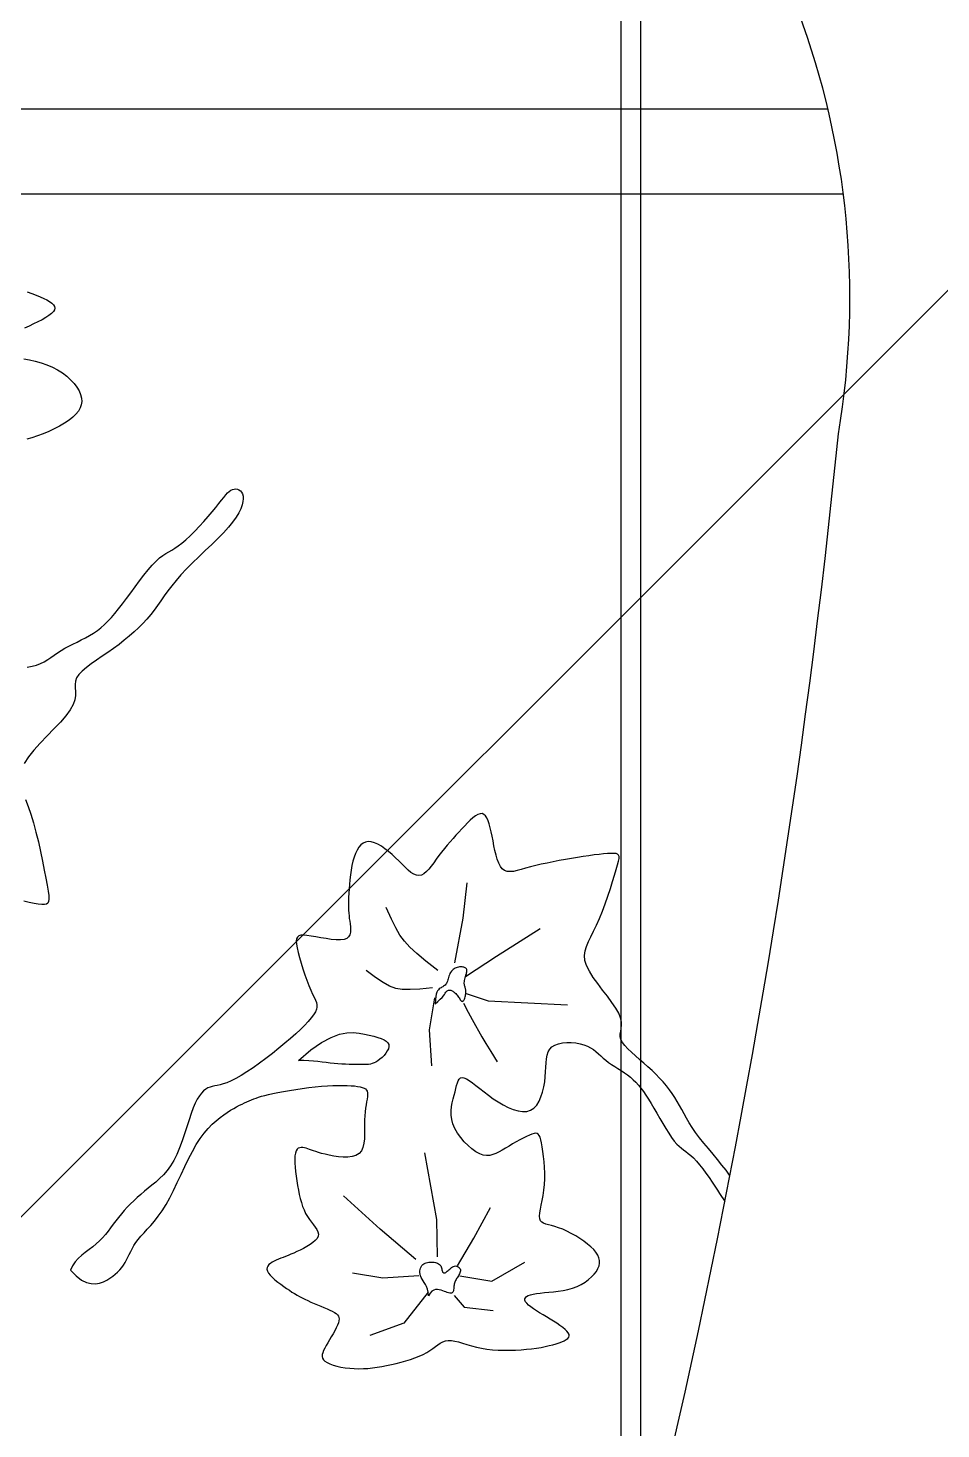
# Model space of a CAD drawing. Extents: x 513 to 5696, y 4651 to 8996.
# Drawn here: x 4128.4 to 4175, y 6067.9 to 6139.4 of the extents above; entities that cross this region are included whole.
import ezdxf

# ---------------------------------------------------------------- set-up
doc = ezdxf.new("R2010")
doc.units = 0
doc.header["$LTSCALE"] = 3
doc.header["$MEASUREMENT"] = 0
for name, color, linetype in [('3', 3, 'CONTINUOUS'), ('7', 7, 'CONTINUOUS'), ('BH', 3, 'CONTINUOUS')]:
    doc.layers.add(name, color=color, linetype=linetype)

msp = doc.modelspace()

# ---------------------------------------------------------------- hatches: boundary and pattern name
at = {"layer": 'BH'}
h = msp.add_hatch(dxfattribs=at)
h.set_pattern_fill('AR-RROOF', color=256, scale=20, angle=45, style=0)
h.set_pattern_definition([(45, (5107.97, 1634.56), (431.052, 1149.473), [7620, -1016, 2540, -508]), (45, (5406.1, 2291.9), (-836.96, 118.54), [1524, -167.64, 3048, -381]), (45, (4982.25, 2119.5), (1627.222, 2108.564), [4064, -711.2, 2032, -508])])
h.paths.add_polyline_path([(4629.191, 7629.541), (4599.191, 7629.541, -1), (4599.191, 7649.541), (4629.191, 7649.541), (4629.191, 7729.541), (4199.191, 7729.541), (4199.191, 7719.541), (4159.191, 7719.541), (4119.191, 7719.541), (4119.191, 7729.541), (3689.191, 7729.541), (3689.191, 7649.541), (3719.191, 7649.541, -1), (3719.191, 7629.541), (3689.191, 7629.541), (3689.191, 6774.47), (3719.191, 6774.47, -1), (3719.191, 6754.47), (3689.191, 6754.47), (3689.191, 6684.541), (4629.191, 6684.541), (4629.191, 6754.47), (4599.191, 6754.47, -1), (4599.191, 6774.47), (4629.191, 6774.47)])
h.paths.add_polyline_path([(4629.191, 6562.47), (4599.191, 6562.47, -1), (4599.191, 6582.47), (4629.191, 6582.47), (4629.191, 6654.541), (4200.191, 6654.541), (4200.191, 6644.541), (4160.191, 6644.541), (4120.191, 6644.541), (4120.191, 6654.541), (3689.191, 6654.541), (3689.191, 6582.47), (3719.191, 6582.47, -1), (3719.191, 6562.47), (3689.191, 6562.47), (3689.191, 5709.541), (3719.191, 5709.541, -1), (3719.191, 5689.541), (3689.191, 5689.541), (3689.191, 5609.541), (4629.191, 5609.541), (4629.191, 5689.541), (4599.191, 5689.541, -1), (4599.191, 5709.541), (4629.191, 5709.541)])

# ---------------------------------------------------------------- linework, layer by layer
at = {"layer": '3'}
for p, q in [((4158.691, 6654.541), (4158.691, 5609.541)), ((4159.691, 6654.541), (4159.691, 5609.541)), ((4074.422, 6135.304), (4169.263, 6135.304)), ((4073.637, 6130.981), (4170.048, 6130.981))]:
    msp.add_line(p, q, dxfattribs=at)
for points in [[(4128.389, 6125.971), (4128.631, 6125.887), (4128.853, 6125.803), (4129.055, 6125.719), (4129.237, 6125.636), (4129.398, 6125.554), (4129.536, 6125.473), (4129.647, 6125.392), (4129.731, 6125.31), (4129.783, 6125.227), (4129.802, 6125.141), (4129.785, 6125.052), (4129.729, 6124.959), (4129.633, 6124.861), (4129.501, 6124.76), (4129.338, 6124.655), (4129.15, 6124.548), (4128.942, 6124.439), (4128.72, 6124.33), (4128.489, 6124.22), (4128.253, 6124.112)], [(4128.22, 6122.557), (4128.51, 6122.496), (4128.807, 6122.426), (4129.104, 6122.344), (4129.397, 6122.246), (4129.678, 6122.13), (4129.942, 6121.992), (4130.187, 6121.836), (4130.409, 6121.666), (4130.608, 6121.484), (4130.781, 6121.295), (4130.925, 6121.103), (4131.038, 6120.911), (4131.119, 6120.724), (4131.165, 6120.543), (4131.177, 6120.37), (4131.153, 6120.203), (4131.096, 6120.04), (4131.004, 6119.881), (4130.878, 6119.726), (4130.719, 6119.572), (4130.526, 6119.42), (4130.3, 6119.268), (4130.048, 6119.119), (4129.777, 6118.976), (4129.493, 6118.842), (4129.204, 6118.719), (4128.916, 6118.612), (4128.636, 6118.523), (4128.372, 6118.454)], [(4128.389, 6106.812), (4128.643, 6106.851), (4128.872, 6106.912), (4129.077, 6106.992), (4129.264, 6107.088), (4129.438, 6107.194), (4129.606, 6107.309), (4129.771, 6107.428), (4129.94, 6107.547), (4130.119, 6107.664), (4130.31, 6107.776), (4130.512, 6107.883), (4130.722, 6107.988), (4130.937, 6108.092), (4131.153, 6108.198), (4131.368, 6108.307), (4131.578, 6108.422), (4131.78, 6108.545), (4131.972, 6108.677), (4132.156, 6108.821), (4132.335, 6108.978), (4132.512, 6109.151), (4132.689, 6109.341), (4132.87, 6109.55), (4133.058, 6109.781), (4133.255, 6110.036), (4133.465, 6110.314), (4133.683, 6110.608), (4133.906, 6110.91), (4134.131, 6111.211), (4134.353, 6111.501), (4134.569, 6111.772), (4134.775, 6112.015), (4134.968, 6112.221), (4135.144, 6112.384), (4135.308, 6112.511), (4135.464, 6112.614), (4135.617, 6112.703), (4135.771, 6112.789), (4135.931, 6112.883), (4136.103, 6112.995), (4136.291, 6113.135), (4136.497, 6113.313), (4136.718, 6113.521), (4136.948, 6113.753), (4137.181, 6113.999), (4137.41, 6114.252), (4137.631, 6114.503), (4137.836, 6114.743), (4138.02, 6114.965), (4138.179, 6115.161), (4138.315, 6115.332), (4138.431, 6115.477), (4138.533, 6115.6), (4138.623, 6115.7), (4138.707, 6115.779), (4138.787, 6115.839), (4138.868, 6115.879), (4138.952, 6115.902), (4139.038, 6115.907), (4139.123, 6115.894), (4139.203, 6115.863), (4139.274, 6115.812), (4139.335, 6115.741), (4139.382, 6115.651), (4139.41, 6115.541), (4139.419, 6115.41), (4139.404, 6115.259), (4139.362, 6115.087), (4139.292, 6114.897), (4139.19, 6114.687), (4139.053, 6114.459), (4138.879, 6114.213), (4138.664, 6113.948), (4138.409, 6113.667), (4138.121, 6113.372), (4137.809, 6113.067), (4137.484, 6112.756), (4137.154, 6112.443), (4136.831, 6112.131), (4136.523, 6111.824), (4136.24, 6111.526), (4135.989, 6111.24), (4135.767, 6110.966), (4135.568, 6110.701), (4135.386, 6110.446), (4135.213, 6110.199), (4135.045, 6109.959), (4134.875, 6109.724), (4134.697, 6109.494), (4134.505, 6109.266), (4134.3, 6109.043), (4134.081, 6108.822), (4133.849, 6108.604), (4133.604, 6108.39), (4133.347, 6108.179), (4133.078, 6107.971), (4132.798, 6107.766), (4132.507, 6107.564), (4132.215, 6107.366), (4131.929, 6107.171), (4131.659, 6106.98), (4131.414, 6106.793), (4131.202, 6106.611), (4131.033, 6106.432), (4130.916, 6106.258), (4130.854, 6106.088), (4130.834, 6105.918), (4130.839, 6105.744), (4130.85, 6105.56), (4130.849, 6105.361), (4130.818, 6105.144), (4130.739, 6104.902), (4130.593, 6104.632), (4130.37, 6104.331), (4130.084, 6104.003), (4129.757, 6103.657), (4129.409, 6103.298), (4129.061, 6102.935), (4128.736, 6102.574), (4128.454, 6102.223), (4128.237, 6101.888)], [(4128.299, 6100.052), (4128.435, 6099.693), (4128.576, 6099.297), (4128.712, 6098.856), (4128.841, 6098.382), (4128.962, 6097.891), (4129.074, 6097.395), (4129.175, 6096.911), (4129.265, 6096.452), (4129.342, 6096.034), (4129.406, 6095.672), (4129.456, 6095.375), (4129.488, 6095.142), (4129.499, 6094.965), (4129.487, 6094.837), (4129.448, 6094.753), (4129.378, 6094.705), (4129.275, 6094.686), (4129.135, 6094.689), (4128.957, 6094.71), (4128.743, 6094.745), (4128.496, 6094.793), (4128.22, 6094.854)], [(4164.262, 6080.842), (4164.241, 6080.875), (4164.062, 6081.125), (4163.856, 6081.39), (4163.633, 6081.665), (4163.399, 6081.946), (4163.162, 6082.229), (4162.93, 6082.511), (4162.71, 6082.787), (4162.509, 6083.054), (4162.333, 6083.308), (4162.18, 6083.55), (4162.043, 6083.781), (4161.92, 6084.004), (4161.803, 6084.219), (4161.69, 6084.429), (4161.574, 6084.634), (4161.452, 6084.837), (4161.318, 6085.038), (4161.173, 6085.237), (4161.017, 6085.436), (4160.85, 6085.633), (4160.672, 6085.828), (4160.484, 6086.023), (4160.287, 6086.215), (4160.079, 6086.407), (4159.864, 6086.596), (4159.646, 6086.783), (4159.434, 6086.967), (4159.234, 6087.146), (4159.053, 6087.319), (4158.899, 6087.486), (4158.779, 6087.646), (4158.7, 6087.797), (4158.666, 6087.94), (4158.666, 6088.079), (4158.686, 6088.22), (4158.712, 6088.367), (4158.729, 6088.527), (4158.724, 6088.706), (4158.683, 6088.908), (4158.59, 6089.139), (4158.438, 6089.403), (4158.238, 6089.694), (4158.006, 6090.004), (4157.758, 6090.325), (4157.511, 6090.651), (4157.282, 6090.972), (4157.087, 6091.282), (4156.942, 6091.572), (4156.861, 6091.837), (4156.838, 6092.084), (4156.865, 6092.32), (4156.934, 6092.554), (4157.036, 6092.794), (4157.162, 6093.048), (4157.305, 6093.324), (4157.456, 6093.632), (4157.607, 6093.975), (4157.755, 6094.345), (4157.898, 6094.73), (4158.034, 6095.12), (4158.16, 6095.501), (4158.275, 6095.863), (4158.376, 6096.193), (4158.462, 6096.48), (4158.529, 6096.715), (4158.577, 6096.9), (4158.602, 6097.042), (4158.604, 6097.146), (4158.58, 6097.218), (4158.528, 6097.263), (4158.447, 6097.288), (4158.334, 6097.298), (4158.188, 6097.298), (4158.012, 6097.289), (4157.808, 6097.273), (4157.58, 6097.249), (4157.33, 6097.219), (4157.061, 6097.183), (4156.777, 6097.141), (4156.481, 6097.095), (4156.175, 6097.044), (4155.863, 6096.99), (4155.549, 6096.933), (4155.237, 6096.872), (4154.93, 6096.809), (4154.633, 6096.744), (4154.349, 6096.677), (4154.082, 6096.608), (4153.835, 6096.539), (4153.608, 6096.475), (4153.401, 6096.422), (4153.212, 6096.384), (4153.043, 6096.369), (4152.892, 6096.38), (4152.759, 6096.426), (4152.643, 6096.51), (4152.544, 6096.637), (4152.459, 6096.802), (4152.386, 6096.997), (4152.324, 6097.215), (4152.269, 6097.449), (4152.219, 6097.692), (4152.173, 6097.937), (4152.127, 6098.176), (4152.08, 6098.402), (4152.03, 6098.613), (4151.977, 6098.803), (4151.918, 6098.97), (4151.853, 6099.11), (4151.781, 6099.218), (4151.699, 6099.293), (4151.608, 6099.329), (4151.505, 6099.326), (4151.393, 6099.285), (4151.272, 6099.213), (4151.143, 6099.114), (4151.008, 6098.993), (4150.867, 6098.855), (4150.723, 6098.705), (4150.575, 6098.547), (4150.426, 6098.387), (4150.277, 6098.223), (4150.127, 6098.057), (4149.978, 6097.889), (4149.831, 6097.718), (4149.686, 6097.543), (4149.545, 6097.366), (4149.407, 6097.186), (4149.274, 6097.003), (4149.145, 6096.824), (4149.019, 6096.654), (4148.894, 6096.5), (4148.769, 6096.368), (4148.645, 6096.264), (4148.518, 6096.195), (4148.389, 6096.167), (4148.257, 6096.184), (4148.12, 6096.241), (4147.979, 6096.333), (4147.833, 6096.452), (4147.682, 6096.593), (4147.524, 6096.749), (4147.361, 6096.913), (4147.191, 6097.08), (4147.015, 6097.242), (4146.834, 6097.396), (4146.651, 6097.537), (4146.469, 6097.661), (4146.291, 6097.764), (4146.118, 6097.842), (4145.955, 6097.89), (4145.802, 6097.904), (4145.663, 6097.881), (4145.537, 6097.824), (4145.424, 6097.734), (4145.322, 6097.614), (4145.232, 6097.468), (4145.152, 6097.299), (4145.082, 6097.108), (4145.022, 6096.899), (4144.97, 6096.676), (4144.926, 6096.441), (4144.89, 6096.2), (4144.86, 6095.957), (4144.836, 6095.717), (4144.818, 6095.483), (4144.805, 6095.262), (4144.796, 6095.056), (4144.791, 6094.869), (4144.79, 6094.699), (4144.792, 6094.542), (4144.797, 6094.396), (4144.806, 6094.256), (4144.818, 6094.12), (4144.833, 6093.984), (4144.852, 6093.844), (4144.872, 6093.699), (4144.889, 6093.552), (4144.897, 6093.408), (4144.888, 6093.272), (4144.857, 6093.149), (4144.797, 6093.044), (4144.701, 6092.962), (4144.564, 6092.908), (4144.381, 6092.885), (4144.161, 6092.888), (4143.915, 6092.911), (4143.654, 6092.948), (4143.388, 6092.993), (4143.129, 6093.039), (4142.887, 6093.081), (4142.674, 6093.111), (4142.499, 6093.124), (4142.36, 6093.117), (4142.256, 6093.086), (4142.185, 6093.028), (4142.143, 6092.942), (4142.128, 6092.823), (4142.139, 6092.669), (4142.172, 6092.476), (4142.224, 6092.244), (4142.293, 6091.982), (4142.376, 6091.698), (4142.468, 6091.403), (4142.567, 6091.108), (4142.668, 6090.822), (4142.769, 6090.556), (4142.867, 6090.319), (4142.957, 6090.119), (4143.037, 6089.952), (4143.103, 6089.809), (4143.151, 6089.684), (4143.178, 6089.569), (4143.181, 6089.457), (4143.157, 6089.341), (4143.1, 6089.212), (4143.01, 6089.066), (4142.887, 6088.901), (4142.733, 6088.719), (4142.548, 6088.522), (4142.336, 6088.311), (4142.096, 6088.087), (4141.832, 6087.851), (4141.544, 6087.604), (4141.235, 6087.349), (4140.911, 6087.091), (4140.579, 6086.835), (4140.245, 6086.588), (4139.918, 6086.355), (4139.602, 6086.142), (4139.306, 6085.955), (4139.036, 6085.801), (4138.797, 6085.681), (4138.587, 6085.594), (4138.402, 6085.531), (4138.239, 6085.487), (4138.094, 6085.455), (4137.962, 6085.429), (4137.84, 6085.403), (4137.725, 6085.369), (4137.612, 6085.323), (4137.502, 6085.26), (4137.393, 6085.175), (4137.286, 6085.066), (4137.18, 6084.929), (4137.074, 6084.758), (4136.969, 6084.552), (4136.864, 6084.305), (4136.758, 6084.016), (4136.651, 6083.693), (4136.54, 6083.347), (4136.424, 6082.988), (4136.301, 6082.625), (4136.169, 6082.27), (4136.027, 6081.932), (4135.874, 6081.621), (4135.708, 6081.346), (4135.53, 6081.104), (4135.344, 6080.889), (4135.152, 6080.696), (4134.957, 6080.521), (4134.76, 6080.358), (4134.564, 6080.203), (4134.372, 6080.049), (4134.186, 6079.892), (4134.006, 6079.732), (4133.832, 6079.57), (4133.664, 6079.404), (4133.503, 6079.236), (4133.347, 6079.066), (4133.198, 6078.893), (4133.055, 6078.718), (4132.918, 6078.541), (4132.785, 6078.363), (4132.652, 6078.186), (4132.519, 6078.012), (4132.381, 6077.84), (4132.236, 6077.673), (4132.082, 6077.513), (4131.915, 6077.36), (4131.736, 6077.214), (4131.548, 6077.073), (4131.359, 6076.93), (4131.173, 6076.781), (4130.998, 6076.621), (4130.84, 6076.444), (4130.704, 6076.246), (4130.598, 6076.022)], [(4150.222, 6091.719), (4150.65, 6093.997), (4150.857, 6095.801)], [(4149.345, 6091.321), (4148.739, 6091.805), (4148.275, 6092.19), (4147.92, 6092.514), (4147.645, 6092.814), (4147.417, 6093.129), (4147.208, 6093.494), (4146.985, 6093.949), (4146.718, 6094.53)], [(4150.77, 6091.017), (4152.34, 6092.058), (4154.581, 6093.463)], [(4149.077, 6090.438), (4148.436, 6090.376), (4147.936, 6090.343), (4147.538, 6090.349), (4147.202, 6090.404), (4146.888, 6090.518), (4146.558, 6090.703), (4146.17, 6090.969), (4145.686, 6091.325)], [(4149.213, 6089.624), (4149.358, 6089.746), (4149.474, 6089.854), (4149.565, 6089.949), (4149.636, 6090.032), (4149.69, 6090.103), (4149.732, 6090.162), (4149.767, 6090.212), (4149.799, 6090.251), (4149.832, 6090.281), (4149.866, 6090.302), (4149.901, 6090.315), (4149.937, 6090.321), (4149.973, 6090.32), (4150.01, 6090.313), (4150.047, 6090.301), (4150.084, 6090.284), (4150.12, 6090.263), (4150.156, 6090.238), (4150.192, 6090.209), (4150.228, 6090.177), (4150.263, 6090.141), (4150.298, 6090.102), (4150.332, 6090.06), (4150.366, 6090.014), (4150.4, 6089.966), (4150.434, 6089.918), (4150.467, 6089.871), (4150.499, 6089.828), (4150.53, 6089.792), (4150.56, 6089.764), (4150.589, 6089.748), (4150.616, 6089.745), (4150.642, 6089.757), (4150.667, 6089.783), (4150.689, 6089.819), (4150.71, 6089.864), (4150.728, 6089.915), (4150.744, 6089.969), (4150.758, 6090.023), (4150.769, 6090.076), (4150.777, 6090.126), (4150.782, 6090.172), (4150.785, 6090.215), (4150.785, 6090.255), (4150.782, 6090.293), (4150.778, 6090.331), (4150.771, 6090.367), (4150.762, 6090.403), (4150.751, 6090.44), (4150.739, 6090.478), (4150.727, 6090.517), (4150.716, 6090.558), (4150.707, 6090.602), (4150.702, 6090.649), (4150.701, 6090.7), (4150.705, 6090.755), (4150.715, 6090.815), (4150.73, 6090.879), (4150.748, 6090.944), (4150.768, 6091.01), (4150.788, 6091.075), (4150.807, 6091.137), (4150.822, 6091.195), (4150.833, 6091.248), (4150.838, 6091.295), (4150.837, 6091.335), (4150.831, 6091.369), (4150.818, 6091.399), (4150.801, 6091.423), (4150.778, 6091.444), (4150.751, 6091.462), (4150.719, 6091.476), (4150.683, 6091.489), (4150.642, 6091.498), (4150.598, 6091.505), (4150.552, 6091.508), (4150.502, 6091.508), (4150.451, 6091.503), (4150.399, 6091.494), (4150.345, 6091.479), (4150.291, 6091.46), (4150.237, 6091.434), (4150.185, 6091.404), (4150.134, 6091.367), (4150.086, 6091.326), (4150.042, 6091.279), (4150.003, 6091.227), (4149.968, 6091.169), (4149.94, 6091.107), (4149.916, 6091.04), (4149.895, 6090.972), (4149.877, 6090.904), (4149.858, 6090.837), (4149.839, 6090.773), (4149.818, 6090.715), (4149.792, 6090.663), (4149.762, 6090.618), (4149.728, 6090.581), (4149.69, 6090.549), (4149.648, 6090.521), (4149.605, 6090.494), (4149.56, 6090.469), (4149.514, 6090.443), (4149.468, 6090.415), (4149.423, 6090.382), (4149.38, 6090.341), (4149.339, 6090.285), (4149.303, 6090.211), (4149.27, 6090.113), (4149.244, 6089.986), (4149.225, 6089.824), (4149.213, 6089.624)], [(4149.185, 6089.927), (4148.915, 6088.296), (4149.036, 6086.454)], [(4150.655, 6089.653), (4150.905, 6089.19), (4151.105, 6088.822), (4151.274, 6088.515), (4151.435, 6088.233), (4151.606, 6087.941), (4151.808, 6087.603), (4152.061, 6087.185), (4152.386, 6086.652)], [(4150.798, 6090.139), (4151.913, 6089.78), (4155.964, 6089.565)], [(4142.248, 6086.734), (4142.871, 6087.264), (4143.421, 6087.649), (4143.904, 6087.909), (4144.329, 6088.066), (4144.704, 6088.14), (4145.036, 6088.152), (4145.334, 6088.123), (4145.604, 6088.073), (4145.853, 6088.02), (4146.08, 6087.966), (4146.282, 6087.909), (4146.458, 6087.848), (4146.605, 6087.782), (4146.72, 6087.709), (4146.801, 6087.627), (4146.845, 6087.536), (4146.852, 6087.435), (4146.826, 6087.326), (4146.772, 6087.213), (4146.696, 6087.1), (4146.605, 6086.99), (4146.504, 6086.886), (4146.398, 6086.793), (4146.293, 6086.713), (4146.195, 6086.65), (4146.101, 6086.602), (4146.008, 6086.568), (4145.914, 6086.544), (4145.815, 6086.529), (4145.71, 6086.521), (4145.595, 6086.518), (4145.467, 6086.517), (4145.324, 6086.517), (4145.168, 6086.519), (4145, 6086.521), (4144.823, 6086.526), (4144.637, 6086.533), (4144.446, 6086.544), (4144.25, 6086.558), (4144.053, 6086.575), (4143.854, 6086.598), (4143.653, 6086.622), (4143.447, 6086.648), (4143.233, 6086.674), (4143.009, 6086.697), (4142.771, 6086.716), (4142.519, 6086.729), (4142.248, 6086.734)], [(4130.598, 6076.022), (4130.891, 6075.725), (4131.166, 6075.52), (4131.423, 6075.394), (4131.662, 6075.334), (4131.884, 6075.329), (4132.09, 6075.366), (4132.279, 6075.433), (4132.453, 6075.519), (4132.612, 6075.611), (4132.757, 6075.71), (4132.889, 6075.813), (4133.009, 6075.922), (4133.117, 6076.036), (4133.216, 6076.155), (4133.305, 6076.28), (4133.387, 6076.409), (4133.461, 6076.542), (4133.531, 6076.68), (4133.602, 6076.823), (4133.674, 6076.969), (4133.754, 6077.12), (4133.843, 6077.274), (4133.944, 6077.431), (4134.063, 6077.591), (4134.2, 6077.755), (4134.354, 6077.927), (4134.523, 6078.111), (4134.702, 6078.311), (4134.89, 6078.532), (4135.084, 6078.779), (4135.28, 6079.056), (4135.477, 6079.368), (4135.671, 6079.717), (4135.863, 6080.095), (4136.054, 6080.492), (4136.245, 6080.9), (4136.436, 6081.307), (4136.629, 6081.705), (4136.825, 6082.083), (4137.023, 6082.431), (4137.226, 6082.742), (4137.43, 6083.016), (4137.635, 6083.258), (4137.839, 6083.469), (4138.04, 6083.654), (4138.235, 6083.815), (4138.423, 6083.955), (4138.603, 6084.078), (4138.772, 6084.186), (4138.931, 6084.281), (4139.081, 6084.365), (4139.223, 6084.439), (4139.357, 6084.505), (4139.485, 6084.565), (4139.607, 6084.619), (4139.724, 6084.669), (4139.837, 6084.717), (4139.952, 6084.764), (4140.072, 6084.81), (4140.203, 6084.855), (4140.349, 6084.9), (4140.516, 6084.946), (4140.708, 6084.994), (4140.931, 6085.043), (4141.188, 6085.094), (4141.473, 6085.147), (4141.78, 6085.199), (4142.102, 6085.25), (4142.433, 6085.298), (4142.767, 6085.341), (4143.095, 6085.379), (4143.413, 6085.409), (4143.714, 6085.432), (4143.996, 6085.447), (4144.259, 6085.455), (4144.501, 6085.456), (4144.723, 6085.451), (4144.924, 6085.441), (4145.101, 6085.425), (4145.256, 6085.406), (4145.388, 6085.382), (4145.497, 6085.353), (4145.585, 6085.317), (4145.654, 6085.274), (4145.704, 6085.22), (4145.738, 6085.156), (4145.757, 6085.079), (4145.763, 6084.988), (4145.756, 6084.881), (4145.741, 6084.759), (4145.718, 6084.621), (4145.693, 6084.468), (4145.667, 6084.298), (4145.643, 6084.111), (4145.624, 6083.909), (4145.614, 6083.689), (4145.613, 6083.454), (4145.616, 6083.21), (4145.617, 6082.964), (4145.607, 6082.724), (4145.581, 6082.498), (4145.532, 6082.292), (4145.452, 6082.116), (4145.334, 6081.976), (4145.175, 6081.878), (4144.981, 6081.818), (4144.761, 6081.791), (4144.525, 6081.79), (4144.281, 6081.811), (4144.039, 6081.846), (4143.808, 6081.891), (4143.597, 6081.94), (4143.414, 6081.987), (4143.257, 6082.033), (4143.122, 6082.075), (4143.004, 6082.115), (4142.901, 6082.152), (4142.807, 6082.186), (4142.72, 6082.217), (4142.634, 6082.244), (4142.548, 6082.267), (4142.463, 6082.283), (4142.38, 6082.287), (4142.302, 6082.275), (4142.23, 6082.245), (4142.168, 6082.193), (4142.117, 6082.113), (4142.08, 6082.003), (4142.057, 6081.861), (4142.049, 6081.689), (4142.052, 6081.493), (4142.066, 6081.279), (4142.089, 6081.052), (4142.119, 6080.817), (4142.155, 6080.578), (4142.194, 6080.342), (4142.236, 6080.113), (4142.282, 6079.891), (4142.332, 6079.679), (4142.388, 6079.475), (4142.451, 6079.281), (4142.521, 6079.097), (4142.602, 6078.924), (4142.692, 6078.762), (4142.794, 6078.611), (4142.899, 6078.47), (4143.003, 6078.338), (4143.097, 6078.213), (4143.176, 6078.094), (4143.23, 6077.979), (4143.255, 6077.867), (4143.243, 6077.757), (4143.188, 6077.647), (4143.097, 6077.537), (4142.975, 6077.43), (4142.829, 6077.326), (4142.668, 6077.227), (4142.497, 6077.134), (4142.323, 6077.047), (4142.154, 6076.968), (4141.995, 6076.897), (4141.846, 6076.835), (4141.707, 6076.778), (4141.575, 6076.726), (4141.451, 6076.677), (4141.332, 6076.63), (4141.217, 6076.582), (4141.106, 6076.534), (4140.998, 6076.483), (4140.897, 6076.428), (4140.806, 6076.368), (4140.73, 6076.304), (4140.672, 6076.233), (4140.638, 6076.155), (4140.63, 6076.07), (4140.654, 6075.976), (4140.712, 6075.874), (4140.799, 6075.765), (4140.91, 6075.651), (4141.04, 6075.534), (4141.183, 6075.417), (4141.333, 6075.303), (4141.485, 6075.192), (4141.634, 6075.089), (4141.774, 6074.993), (4141.907, 6074.905), (4142.037, 6074.824), (4142.165, 6074.747), (4142.293, 6074.675), (4142.426, 6074.604), (4142.565, 6074.535), (4142.713, 6074.466), (4142.871, 6074.396), (4143.037, 6074.325), (4143.206, 6074.255), (4143.375, 6074.184), (4143.54, 6074.115), (4143.696, 6074.048), (4143.84, 6073.983), (4143.967, 6073.921), (4144.075, 6073.862), (4144.162, 6073.804), (4144.23, 6073.745), (4144.278, 6073.681), (4144.306, 6073.61), (4144.314, 6073.53), (4144.304, 6073.438), (4144.274, 6073.332), (4144.226, 6073.209), (4144.163, 6073.072), (4144.087, 6072.925), (4144.004, 6072.772), (4143.915, 6072.617), (4143.825, 6072.462), (4143.738, 6072.312), (4143.656, 6072.17), (4143.583, 6072.039), (4143.522, 6071.92), (4143.477, 6071.81), (4143.45, 6071.709), (4143.445, 6071.616), (4143.465, 6071.53), (4143.513, 6071.45), (4143.592, 6071.374), (4143.704, 6071.303), (4143.846, 6071.237), (4144.014, 6071.176), (4144.203, 6071.122), (4144.409, 6071.076), (4144.628, 6071.039), (4144.855, 6071.012), (4145.087, 6070.995), (4145.32, 6070.99), (4145.553, 6070.995), (4145.787, 6071.01), (4146.022, 6071.035), (4146.259, 6071.068), (4146.498, 6071.108), (4146.739, 6071.155), (4146.983, 6071.207), (4147.23, 6071.264), (4147.476, 6071.327), (4147.72, 6071.394), (4147.957, 6071.467), (4148.186, 6071.546), (4148.402, 6071.63), (4148.603, 6071.721), (4148.786, 6071.817), (4148.949, 6071.919), (4149.095, 6072.023), (4149.229, 6072.125), (4149.355, 6072.219), (4149.479, 6072.302), (4149.606, 6072.37), (4149.739, 6072.417), (4149.883, 6072.439), (4150.043, 6072.434), (4150.218, 6072.405), (4150.409, 6072.358), (4150.615, 6072.298), (4150.836, 6072.231), (4151.071, 6072.161), (4151.321, 6072.094), (4151.584, 6072.037), (4151.859, 6071.992), (4152.145, 6071.96), (4152.437, 6071.94), (4152.732, 6071.931), (4153.028, 6071.931), (4153.319, 6071.941), (4153.604, 6071.958), (4153.878, 6071.981), (4154.14, 6072.01), (4154.387, 6072.044), (4154.619, 6072.082), (4154.837, 6072.124), (4155.04, 6072.169), (4155.227, 6072.216), (4155.398, 6072.265), (4155.552, 6072.315), (4155.69, 6072.367), (4155.808, 6072.419), (4155.906, 6072.475), (4155.981, 6072.533), (4156.031, 6072.595), (4156.054, 6072.663), (4156.049, 6072.736), (4156.012, 6072.817), (4155.943, 6072.904), (4155.846, 6072.998), (4155.725, 6073.098), (4155.583, 6073.202), (4155.425, 6073.309), (4155.256, 6073.417), (4155.08, 6073.527), (4154.9, 6073.637), (4154.721, 6073.745), (4154.548, 6073.851), (4154.383, 6073.954), (4154.23, 6074.054), (4154.095, 6074.151), (4153.979, 6074.243), (4153.888, 6074.33), (4153.824, 6074.411), (4153.792, 6074.486), (4153.79, 6074.555), (4153.819, 6074.617), (4153.877, 6074.673), (4153.963, 6074.723), (4154.077, 6074.765), (4154.218, 6074.802), (4154.385, 6074.831), (4154.577, 6074.855), (4154.789, 6074.874), (4155.017, 6074.894), (4155.256, 6074.917), (4155.502, 6074.946), (4155.75, 6074.984), (4155.995, 6075.036), (4156.233, 6075.104), (4156.459, 6075.191), (4156.67, 6075.294), (4156.866, 6075.411), (4157.043, 6075.539), (4157.2, 6075.676), (4157.334, 6075.817), (4157.443, 6075.961), (4157.526, 6076.105), (4157.58, 6076.247), (4157.605, 6076.386), (4157.602, 6076.523), (4157.57, 6076.659), (4157.511, 6076.796), (4157.424, 6076.933), (4157.309, 6077.072), (4157.168, 6077.213), (4157, 6077.356), (4156.81, 6077.5), (4156.605, 6077.64), (4156.388, 6077.775), (4156.166, 6077.9), (4155.943, 6078.013), (4155.726, 6078.111), (4155.519, 6078.191), (4155.327, 6078.251), (4155.153, 6078.297), (4154.997, 6078.335), (4154.862, 6078.372), (4154.749, 6078.415), (4154.66, 6078.471), (4154.596, 6078.546), (4154.56, 6078.647), (4154.55, 6078.78), (4154.563, 6078.943), (4154.593, 6079.134), (4154.635, 6079.348), (4154.682, 6079.585), (4154.729, 6079.839), (4154.771, 6080.109), (4154.801, 6080.392), (4154.816, 6080.684), (4154.816, 6080.98), (4154.803, 6081.275), (4154.781, 6081.561), (4154.751, 6081.834), (4154.717, 6082.088), (4154.68, 6082.317), (4154.643, 6082.515), (4154.607, 6082.678), (4154.57, 6082.807), (4154.529, 6082.903), (4154.481, 6082.968), (4154.423, 6083.006), (4154.351, 6083.018), (4154.263, 6083.006), (4154.154, 6082.973), (4154.024, 6082.92), (4153.875, 6082.851), (4153.711, 6082.768), (4153.536, 6082.675), (4153.355, 6082.574), (4153.171, 6082.468), (4152.988, 6082.361), (4152.811, 6082.255), (4152.642, 6082.153), (4152.48, 6082.06), (4152.321, 6081.981), (4152.164, 6081.92), (4152.005, 6081.883), (4151.841, 6081.875), (4151.67, 6081.9), (4151.488, 6081.963), (4151.294, 6082.067), (4151.094, 6082.209), (4150.894, 6082.381), (4150.701, 6082.578), (4150.52, 6082.793), (4150.36, 6083.021), (4150.225, 6083.256), (4150.124, 6083.49), (4150.061, 6083.72), (4150.031, 6083.944), (4150.029, 6084.16), (4150.048, 6084.37), (4150.084, 6084.572), (4150.13, 6084.765), (4150.18, 6084.95), (4150.229, 6085.126), (4150.271, 6085.292), (4150.31, 6085.445), (4150.349, 6085.58), (4150.392, 6085.693), (4150.444, 6085.78), (4150.507, 6085.838), (4150.587, 6085.863), (4150.686, 6085.85), (4150.808, 6085.796), (4150.952, 6085.708), (4151.117, 6085.59), (4151.3, 6085.448), (4151.5, 6085.291), (4151.716, 6085.122), (4151.944, 6084.949), (4152.185, 6084.778), (4152.435, 6084.614), (4152.691, 6084.464), (4152.947, 6084.334), (4153.2, 6084.23), (4153.445, 6084.157), (4153.677, 6084.122), (4153.892, 6084.129), (4154.086, 6084.186), (4154.254, 6084.295), (4154.398, 6084.451), (4154.518, 6084.645), (4154.618, 6084.869), (4154.698, 6085.115), (4154.76, 6085.374), (4154.806, 6085.639), (4154.837, 6085.9), (4154.855, 6086.151), (4154.868, 6086.388), (4154.881, 6086.61), (4154.9, 6086.815), (4154.933, 6087.001), (4154.986, 6087.166), (4155.065, 6087.308), (4155.178, 6087.426), (4155.328, 6087.517), (4155.51, 6087.583), (4155.715, 6087.625), (4155.936, 6087.645), (4156.164, 6087.644), (4156.392, 6087.623), (4156.61, 6087.585), (4156.812, 6087.529), (4156.99, 6087.459), (4157.148, 6087.375), (4157.29, 6087.281), (4157.421, 6087.179), (4157.546, 6087.071), (4157.668, 6086.96), (4157.794, 6086.847), (4157.927, 6086.737), (4158.071, 6086.629), (4158.224, 6086.524), (4158.384, 6086.42), (4158.547, 6086.316), (4158.712, 6086.21), (4158.876, 6086.102), (4159.034, 6085.99), (4159.186, 6085.872), (4159.329, 6085.748), (4159.464, 6085.615), (4159.594, 6085.471), (4159.72, 6085.316), (4159.846, 6085.146), (4159.973, 6084.96), (4160.103, 6084.756), (4160.239, 6084.533), (4160.382, 6084.289), (4160.531, 6084.031), (4160.683, 6083.767), (4160.836, 6083.503), (4160.989, 6083.249), (4161.138, 6083.01), (4161.282, 6082.795), (4161.418, 6082.611), (4161.546, 6082.463), (4161.666, 6082.345), (4161.782, 6082.247), (4161.897, 6082.161), (4162.014, 6082.078), (4162.135, 6081.987), (4162.263, 6081.881), (4162.401, 6081.75), (4162.551, 6081.588), (4162.71, 6081.399), (4162.875, 6081.191), (4163.04, 6080.971), (4163.201, 6080.746), (4163.356, 6080.523), (4163.499, 6080.31), (4163.627, 6080.114), (4163.737, 6079.941), (4163.831, 6079.791), (4163.912, 6079.662), (4163.983, 6079.554), (4164.005, 6079.523)], [(4149.332, 6076.699), (4149.302, 6078.613), (4148.693, 6082.007)], [(4148.236, 6076.575), (4146.416, 6078.113), (4144.533, 6079.825)], [(4150.361, 6076.248), (4151.187, 6077.649), (4152.032, 6079.214)], [(4148.871, 6074.718), (4148.853, 6074.899), (4148.818, 6075.054), (4148.772, 6075.185), (4148.718, 6075.298), (4148.659, 6075.397), (4148.602, 6075.485), (4148.548, 6075.568), (4148.503, 6075.65), (4148.47, 6075.733), (4148.449, 6075.817), (4148.439, 6075.9), (4148.44, 6075.982), (4148.451, 6076.06), (4148.472, 6076.133), (4148.501, 6076.199), (4148.54, 6076.257), (4148.586, 6076.305), (4148.639, 6076.345), (4148.698, 6076.376), (4148.761, 6076.4), (4148.827, 6076.417), (4148.895, 6076.427), (4148.965, 6076.433), (4149.034, 6076.434), (4149.102, 6076.431), (4149.167, 6076.424), (4149.23, 6076.412), (4149.289, 6076.396), (4149.343, 6076.375), (4149.392, 6076.349), (4149.434, 6076.317), (4149.47, 6076.279), (4149.498, 6076.236), (4149.519, 6076.188), (4149.536, 6076.138), (4149.549, 6076.088), (4149.561, 6076.04), (4149.572, 6075.995), (4149.584, 6075.956), (4149.598, 6075.924), (4149.617, 6075.901), (4149.639, 6075.887), (4149.665, 6075.881), (4149.694, 6075.884), (4149.726, 6075.894), (4149.761, 6075.911), (4149.798, 6075.935), (4149.837, 6075.965), (4149.878, 6076.001), (4149.921, 6076.04), (4149.965, 6076.081), (4150.01, 6076.121), (4150.057, 6076.158), (4150.105, 6076.191), (4150.154, 6076.216), (4150.204, 6076.231), (4150.255, 6076.236), (4150.304, 6076.23), (4150.352, 6076.214), (4150.395, 6076.191), (4150.433, 6076.16), (4150.465, 6076.124), (4150.488, 6076.083), (4150.501, 6076.038), (4150.503, 6075.991), (4150.495, 6075.941), (4150.479, 6075.891), (4150.457, 6075.84), (4150.431, 6075.788), (4150.401, 6075.737), (4150.37, 6075.686), (4150.34, 6075.638), (4150.311, 6075.59), (4150.285, 6075.545), (4150.261, 6075.499), (4150.239, 6075.454), (4150.221, 6075.408), (4150.205, 6075.36), (4150.192, 6075.309), (4150.182, 6075.256), (4150.176, 6075.199), (4150.171, 6075.14), (4150.166, 6075.082), (4150.16, 6075.026), (4150.151, 6074.974), (4150.137, 6074.928), (4150.118, 6074.891), (4150.091, 6074.865), (4150.056, 6074.85), (4150.012, 6074.847), (4149.96, 6074.852), (4149.901, 6074.866), (4149.835, 6074.887), (4149.763, 6074.912), (4149.685, 6074.94), (4149.602, 6074.971), (4149.515, 6075.001), (4149.425, 6075.025), (4149.332, 6075.038), (4149.238, 6075.033), (4149.144, 6075.005), (4149.051, 6074.947), (4148.96, 6074.853), (4148.871, 6074.718)], [(4150.469, 6075.737), (4152.102, 6075.467), (4153.793, 6076.436)], [(4148.383, 6075.732), (4146.545, 6075.606), (4144.994, 6075.866)], [(4148.863, 6074.903), (4147.614, 6073.323), (4145.878, 6072.691)], [(4150.187, 6074.731), (4150.701, 6074.132), (4152.179, 6073.963)]]:
    msp.add_lwpolyline(points, dxfattribs=at)
at = {"layer": '7'}
msp.add_lwpolyline([(4164.47, 5965.541, 0.636359), (4158.246, 5984.576, -0.296073), (4143.216, 6001.952, 0.538174), (4147.311, 6019.146, 0.061586), (4169.797, 6118.715, 0.267895), (4155.27, 6157.84, 0.501079), (4150.427, 6174.687, -0.299165), (4159.01, 6194.231, 0.245063), (4173.088, 6210.882)], format="xyb", dxfattribs=at)

doc.saveas('drawing.dxf')
